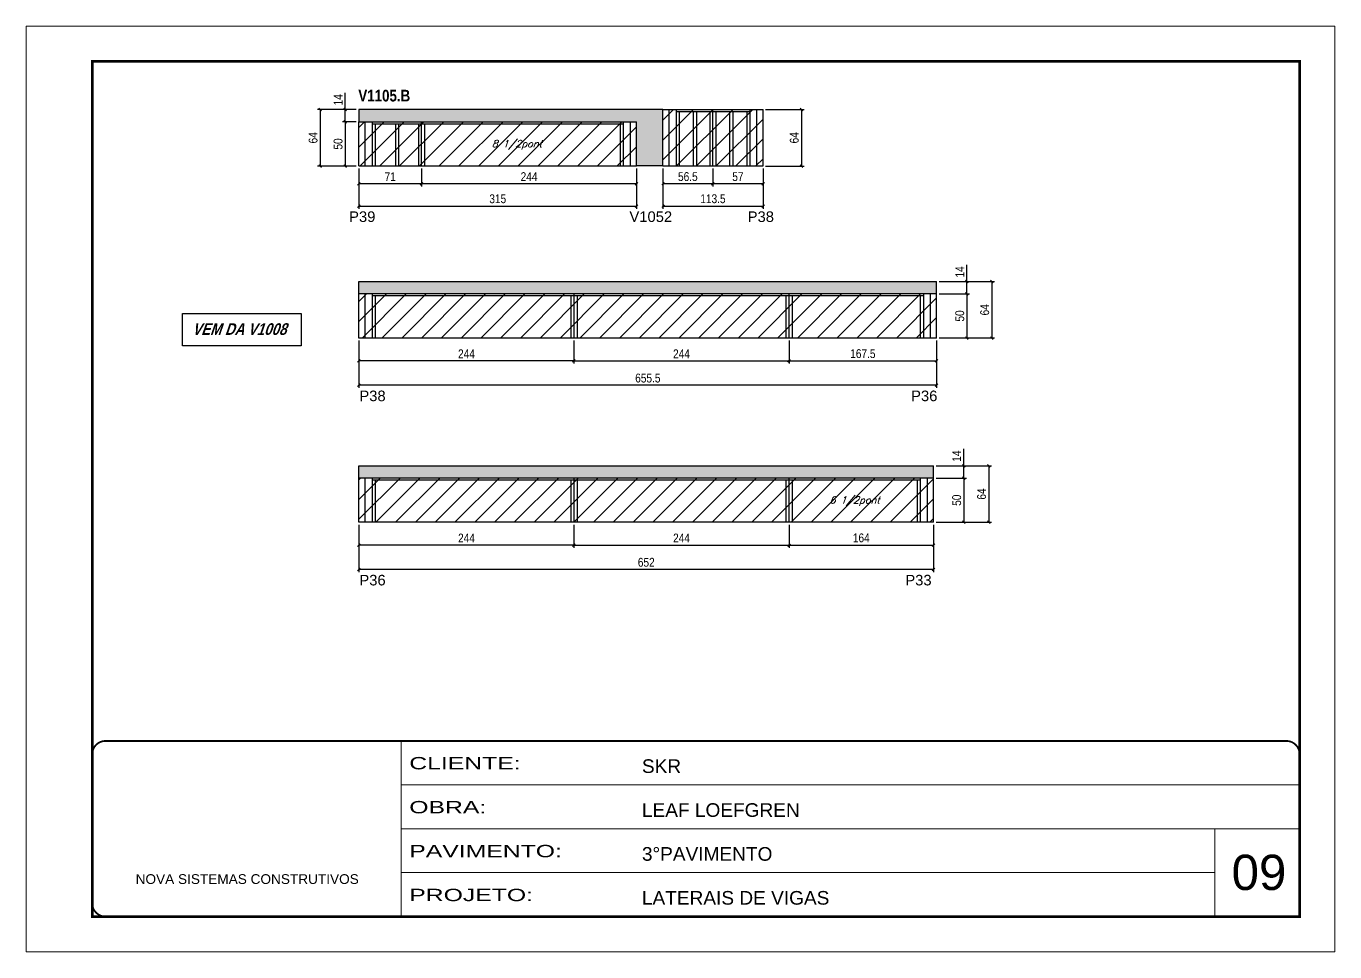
# Model space of a CAD drawing. Extents: x 3309 to 9563, y -2522 to 14608.
# Drawn here: x 3309 to 4794, y 11261 to 12311 of the extents above; entities that cross this region are included whole.
import ezdxf

# ---------------------------------------------------------------- set-up
doc = ezdxf.new("R2010")
doc.units = 0
doc.linetypes.add('CONTINUO', pattern=[0])
doc.linetypes.add('DASHED', pattern=[0.75, 0.5, -0.25])
for name, color, linetype in [('5', 5, 'Continuous'), ('COTA', 241, 'Continuous'), ('NOMENCLATURA', 7, 'Continuous'), ('Painéis', 200, 'Continuous'), ('SARR_2.2x7', 40, 'Continuous'), ('SARR_3.5x7', 81, 'Continuous'), ('texto', 7, 'Continuous')]:
    doc.layers.add(name, color=color, linetype=linetype)
for name, color, linetype, lineweight in [('CARIMBO', 255, 'Continuous', 9), ('Folhas', 255, 'Continuous', 9), ('Hachura', 251, 'Continuous', 9), ('SARRAFO DE PRESSAO', 251, 'DASHED', 9)]:
    doc.layers.add(name, color=color, linetype=linetype, lineweight=lineweight)
doc.styles.add('ARIAL', font='arial.ttf')
doc.styles.add('COTA TECNICA', font='techl___.ttf', dxfattribs={"height": 10})
doc.styles.add('Romans', font='romans.shx')
doc.styles.get("Standard").update_dxf_attribs({"font": 'arial.ttf'})
doc.styles.add('TECNICA', font='techb___.ttf', dxfattribs={"height": 10})
doc.styles.add('Tecnologia', font='')
doc.styles.get('Tecnologia').set_extended_font_data('Forgotten Futurist')
doc.dimstyles.new('PAINEL', dxfattribs={"dimtxt": 10, "dimasz": 3, "dimexe": 3, "dimexo": 3, "dimgap": 3, "dimtad": 1, "dimdec": 1, "dimzin": 12, "dimdsep": 46, "dimtxsty": 'COTA TECNICA', "dimblk1": 'OBLIQUE', "dimblk2": 'OBLIQUE', "dimsah": 1, "dimcen": 0.9, "dimclrd": 4, "dimclre": 4, "dimclrt": 240, "dimadec": 1, "dimazin": 3, "dimtfac": 1, "dimtdec": 1, "dimtmove": 0, "dimatfit": 3, "dimfxl": 1, "dimtolj": 1, "dimtzin": 12, "dimarcsym": 0})
pattern_1 = [(45, (-1598.5, 0), (-11.22532, 11.22532), [])]

# ---------------------------------------------------------------- blocks, each defined once
blk = doc.blocks.new('9999999999')
at = {"color": 30, "linetype": 'CONTINUO'}
for p, q in [((98564.6, 34230.2), (98564.6, 34429.4)), ((98564.6, 34379.6), (99584, 34379.6)), ((98564.6, 34329.8), (99488, 34329.8)), ((99584, 34329.8), (99488, 34329.8)), ((99488, 34329.8), (99488, 34230.2)), ((98564.6, 34280), (99488, 34280))]:
    blk.add_line(p, q, dxfattribs=at)
at = {"color": 30, "linetype": 'CONTINUO', "const_width": 2}
blk.add_lwpolyline([(99584, 34230.2), (99584, 34414.4, 0.414214), (99569, 34429.4), (98229, 34429.4, 0.414214), (98214, 34414.4), (98214, 34245.2, 0.414214), (98229, 34230.2), (99584, 34230.2)], format="xyb", dxfattribs=at)
at = {"layer": 'Folhas'}
blk.add_lwpolyline([(98139, 34190.2), (99624, 34190.2), (99624, 35240.2), (98139, 35240.2)], close=True, dxfattribs=at)
at = {"layer": 'Folhas', "color": 30, "const_width": 3}
blk.add_lwpolyline([(98214, 34230.2), (99584, 34230.2), (99584, 35200.2), (98214, 35200.2)], close=True, dxfattribs=at)
at = {"color": 7, "linetype": 'Continuous', "ltscale": 5, "style": 'ARIAL'}
for s, height, p in [('SKR', 15.48, (98837.7, 34393.1)), ('LEAF LOEFGREN', 15.483, (98837.7, 34343.3)), ('3°PAVIMENTO', 15.483, (98837.7, 34293.5)), ('NOVA SISTEMAS CONSTRUTIVOS', 11.059, (98263.2, 34267.2)), ('LATERAIS DE VIGAS', 15.483, (98837.7, 34243.7))]:
    blk.add_text(s, height=height, dxfattribs=at).set_placement(p)
at = {"layer": 'Folhas', "color": 7, "style": 'Tecnologia', "width": 1.5}
for s, p in [('CLIENTE:', (98573.7, 34397.2)), ('OBRA:', (98573.7, 34347.3)), ('PAVIMENTO:', (98573.7, 34297.5)), ('PROJETO:', (98573.7, 34247.7))]:
    blk.add_text(s, height=14, dxfattribs=at).set_placement(p)
blk = doc.blocks.new('_Oblique')
at = {"color": 0, "linetype": 'ByBlock', "lineweight": -2}
blk.add_line((-0.5, -0.5), (0.5, 0.5), dxfattribs=at)
blk = doc.blocks.new('*D132')
at = {"layer": 'COTA', "color": 4, "linetype": 'ByBlock', "lineweight": -2, "transparency": 16777216}
for p, q in [((3687, 11954), (3687, 11928.1)), ((3931, 11954), (3931, 11928.1)), ((3931, 11931.1), (3687, 11931.1))]:
    blk.add_line(p, q, dxfattribs=at)
at = {"layer": 'Defpoints', "color": 0, "linetype": 'ByBlock', "transparency": 16777216}
for p in [(3687, 11957), (3931, 11957), (3687, 11931.1)]:
    blk.add_point(p, dxfattribs=at)
at = {"layer": 'COTA', "color": 4, "linetype": 'ByBlock', "lineweight": -2, "transparency": 16777216, "xscale": 3, "yscale": 3, "zscale": 3, "rotation": 180}
blk.add_blockref('_Oblique', (3687, 11931.1), dxfattribs=at)
at = {"layer": 'COTA', "color": 4, "linetype": 'ByBlock', "lineweight": -2, "transparency": 16777216, "xscale": 3, "yscale": 3, "zscale": 3}
blk.add_blockref('_Oblique', (3931, 11931.1), dxfattribs=at)
at = {"layer": 'COTA', "color": 240, "linetype": 'ByBlock', "transparency": 16777216, "insert": (3809, 11939.1), "char_height": 10, "attachment_point": 5, "style": 'COTA TECNICA'}
blk.add_mtext('\\A1;244', dxfattribs=at)
blk = doc.blocks.new('*D149')
at = {"layer": 'COTA', "color": 4, "linetype": 'ByBlock', "lineweight": -2, "transparency": 16777216}
for p, q in [((3687, 11954), (3687, 11900.4)), ((4342.5, 11954), (4342.5, 11900.4)), ((4342.5, 11903.4), (3687, 11903.4))]:
    blk.add_line(p, q, dxfattribs=at)
at = {"layer": 'Defpoints', "color": 0, "linetype": 'ByBlock', "transparency": 16777216}
for p in [(3687, 11957), (4342.5, 11957), (3687, 11903.4)]:
    blk.add_point(p, dxfattribs=at)
at = {"layer": 'COTA', "color": 4, "linetype": 'ByBlock', "lineweight": -2, "transparency": 16777216, "xscale": 3, "yscale": 3, "zscale": 3, "rotation": 180}
blk.add_blockref('_Oblique', (3687, 11903.4), dxfattribs=at)
at = {"layer": 'COTA', "color": 4, "linetype": 'ByBlock', "lineweight": -2, "transparency": 16777216, "xscale": 3, "yscale": 3, "zscale": 3}
blk.add_blockref('_Oblique', (4342.5, 11903.4), dxfattribs=at)
at = {"layer": 'COTA', "color": 240, "linetype": 'ByBlock', "transparency": 16777216, "insert": (4014.8, 11911.5), "char_height": 10, "attachment_point": 5, "style": 'COTA TECNICA'}
blk.add_mtext('\\A1;655.5', dxfattribs=at)
blk = doc.blocks.new('*D133')
at = {"layer": 'COTA', "color": 4, "lineweight": -2, "transparency": 16777216}
for p, q in [((3931, 11954), (3931, 11928.1)), ((4175, 11954), (4175, 11928.1)), ((3931, 11931.1), (4175, 11931.1))]:
    blk.add_line(p, q, dxfattribs=at)
at = {"layer": 'Defpoints', "color": 0, "transparency": 16777216}
for p in [(3931, 11957, 0), (4175, 11957, 0), (4175, 11931.1)]:
    blk.add_point(p, dxfattribs=at)
at = {"layer": 'COTA', "color": 4, "lineweight": -2, "transparency": 16777216, "xscale": 3, "yscale": 3, "zscale": 3, "rotation": 180}
blk.add_blockref('_Oblique', (3931, 11931.1), dxfattribs=at)
at = {"layer": 'COTA', "color": 4, "lineweight": -2, "transparency": 16777216, "xscale": 3, "yscale": 3, "zscale": 3}
blk.add_blockref('_Oblique', (4175, 11931.1), dxfattribs=at)
at = {"layer": 'COTA', "color": 240, "transparency": 16777216, "insert": (4053, 11939.1), "char_height": 10, "attachment_point": 5, "style": 'COTA TECNICA'}
blk.add_mtext('\\A1;244', dxfattribs=at)
blk = doc.blocks.new('*D134')
at = {"layer": 'COTA', "color": 4, "lineweight": -2, "transparency": 16777216}
for p, q in [((4345.5, 12021), (4408.2, 12021)), ((4405.2, 12021), (4405.2, 11957)), ((4345.5, 11957), (4408.2, 11957))]:
    blk.add_line(p, q, dxfattribs=at)
at = {"layer": 'Defpoints', "color": 0, "transparency": 16777216}
for p in [(4342.5, 12021, 0), (4342.5, 11957, 0), (4405.2, 11957)]:
    blk.add_point(p, dxfattribs=at)
at = {"layer": 'COTA', "color": 4, "lineweight": -2, "transparency": 16777216, "xscale": 3, "yscale": 3, "zscale": 3}
for p, rotation in [((4405.2, 12021), 90), ((4405.2, 11957), 270)]:
    blk.add_blockref('_Oblique', p, dxfattribs=dict(at, rotation=rotation))
at = {"layer": 'COTA', "color": 240, "transparency": 16777216, "insert": (4397.1, 11989), "char_height": 10, "attachment_point": 5, "rotation": 90, "style": 'COTA TECNICA'}
blk.add_mtext('\\A1;64', dxfattribs=at)
blk = doc.blocks.new('*D150')
at = {"layer": 'COTA', "color": 4, "lineweight": -2, "transparency": 16777216}
for p, q in [((4175, 11954), (4175, 11928.1)), ((4342.5, 11954), (4342.5, 11928.1)), ((4175, 11931.1), (4342.5, 11931.1))]:
    blk.add_line(p, q, dxfattribs=at)
at = {"layer": 'Defpoints', "color": 0, "transparency": 16777216}
for p in [(4175, 11957, 0), (4342.5, 11957, 0), (4342.5, 11931.1)]:
    blk.add_point(p, dxfattribs=at)
at = {"layer": 'COTA', "color": 4, "lineweight": -2, "transparency": 16777216, "xscale": 3, "yscale": 3, "zscale": 3, "rotation": 180}
blk.add_blockref('_Oblique', (4175, 11931.1), dxfattribs=at)
at = {"layer": 'COTA', "color": 4, "lineweight": -2, "transparency": 16777216, "xscale": 3, "yscale": 3, "zscale": 3}
blk.add_blockref('_Oblique', (4342.5, 11931.1), dxfattribs=at)
at = {"layer": 'COTA', "color": 240, "transparency": 16777216, "insert": (4258.8, 11939.2), "char_height": 10, "attachment_point": 5, "style": 'COTA TECNICA'}
blk.add_mtext('\\A1;167.5', dxfattribs=at)
blk = doc.blocks.new('*D151')
at = {"layer": 'COTA', "color": 4, "lineweight": -2, "transparency": 16777216}
for p, q in [((4345.5, 12007), (4379.9, 12007)), ((4376.9, 12007), (4376.9, 11957)), ((4345.5, 11957), (4379.9, 11957))]:
    blk.add_line(p, q, dxfattribs=at)
at = {"layer": 'Defpoints', "color": 0, "transparency": 16777216}
for p in [(4342.5, 12007, 0), (4342.5, 11957, 0), (4376.9, 11957)]:
    blk.add_point(p, dxfattribs=at)
at = {"layer": 'COTA', "color": 4, "lineweight": -2, "transparency": 16777216, "xscale": 3, "yscale": 3, "zscale": 3}
for p, rotation in [((4376.9, 12007), 90), ((4376.9, 11957), 270)]:
    blk.add_blockref('_Oblique', p, dxfattribs=dict(at, rotation=rotation))
at = {"layer": 'COTA', "color": 240, "transparency": 16777216, "insert": (4368.8, 11982), "char_height": 10, "attachment_point": 5, "rotation": 90, "style": 'COTA TECNICA'}
blk.add_mtext('\\A1;50', dxfattribs=at)
blk = doc.blocks.new('*D152')
at = {"layer": 'COTA', "color": 4, "lineweight": -2, "transparency": 16777216}
for p, q in [((4376.9, 12021), (4376.9, 12040.1)), ((4345.5, 12021), (4379.9, 12021)), ((4376.9, 12007), (4376.9, 12021)), ((4345.5, 12007), (4379.9, 12007))]:
    blk.add_line(p, q, dxfattribs=at)
at = {"layer": 'Defpoints', "color": 0, "transparency": 16777216}
for p in [(4342.5, 12021, 0), (4376.9, 12021), (4342.5, 12007, 0)]:
    blk.add_point(p, dxfattribs=at)
at = {"layer": 'COTA', "color": 4, "lineweight": -2, "transparency": 16777216, "xscale": 3, "yscale": 3, "zscale": 3}
for p, rotation in [((4376.9, 12021), 90), ((4376.9, 12007), 270)]:
    blk.add_blockref('_Oblique', p, dxfattribs=dict(at, rotation=rotation))
at = {"layer": 'COTA', "color": 240, "transparency": 16777216, "insert": (4368.8, 12032), "char_height": 10, "attachment_point": 5, "rotation": 90, "style": 'COTA TECNICA'}
blk.add_mtext('\\A1;14', dxfattribs=at)
blk = doc.blocks.new('*D135')
at = {"layer": 'COTA', "color": 4, "linetype": 'ByBlock', "lineweight": -2, "transparency": 16777216}
for p, q in [((3687, 11745), (3687, 11719.1)), ((3931, 11745), (3931, 11719.1)), ((3931, 11722.1), (3687, 11722.1))]:
    blk.add_line(p, q, dxfattribs=at)
at = {"layer": 'Defpoints', "color": 0, "linetype": 'ByBlock', "transparency": 16777216}
for p in [(3687, 11748), (3931, 11748), (3687, 11722.1)]:
    blk.add_point(p, dxfattribs=at)
at = {"layer": 'COTA', "color": 4, "linetype": 'ByBlock', "lineweight": -2, "transparency": 16777216, "xscale": 3, "yscale": 3, "zscale": 3, "rotation": 180}
blk.add_blockref('_Oblique', (3687, 11722.1), dxfattribs=at)
at = {"layer": 'COTA', "color": 4, "linetype": 'ByBlock', "lineweight": -2, "transparency": 16777216, "xscale": 3, "yscale": 3, "zscale": 3}
blk.add_blockref('_Oblique', (3931, 11722.1), dxfattribs=at)
at = {"layer": 'COTA', "color": 240, "linetype": 'ByBlock', "transparency": 16777216, "insert": (3809, 11730.1), "char_height": 10, "attachment_point": 5, "style": 'COTA TECNICA'}
blk.add_mtext('\\A1;244', dxfattribs=at)
blk = doc.blocks.new('*D153')
at = {"layer": 'COTA', "color": 4, "linetype": 'ByBlock', "lineweight": -2, "transparency": 16777216}
for p, q in [((3687, 11745), (3687, 11691.3)), ((4339, 11745), (4339, 11691.3)), ((4339, 11694.3), (3687, 11694.3))]:
    blk.add_line(p, q, dxfattribs=at)
at = {"layer": 'Defpoints', "color": 0, "linetype": 'ByBlock', "transparency": 16777216}
for p in [(3687, 11748), (4339, 11748), (3687, 11694.3)]:
    blk.add_point(p, dxfattribs=at)
at = {"layer": 'COTA', "color": 4, "linetype": 'ByBlock', "lineweight": -2, "transparency": 16777216, "xscale": 3, "yscale": 3, "zscale": 3, "rotation": 180}
blk.add_blockref('_Oblique', (3687, 11694.3), dxfattribs=at)
at = {"layer": 'COTA', "color": 4, "linetype": 'ByBlock', "lineweight": -2, "transparency": 16777216, "xscale": 3, "yscale": 3, "zscale": 3}
blk.add_blockref('_Oblique', (4339, 11694.3), dxfattribs=at)
at = {"layer": 'COTA', "color": 240, "linetype": 'ByBlock', "transparency": 16777216, "insert": (4013, 11702.5), "char_height": 10, "attachment_point": 5, "style": 'COTA TECNICA'}
blk.add_mtext('\\A1;652', dxfattribs=at)
blk = doc.blocks.new('*D136')
at = {"layer": 'COTA', "color": 4, "lineweight": -2, "transparency": 16777216}
for p, q in [((3931, 11745), (3931, 11719.1)), ((4175, 11745), (4175, 11719.1)), ((3931, 11722.1), (4175, 11722.1))]:
    blk.add_line(p, q, dxfattribs=at)
at = {"layer": 'Defpoints', "color": 0, "transparency": 16777216}
for p in [(3931, 11748, 0), (4175, 11748, 0), (4175, 11722.1)]:
    blk.add_point(p, dxfattribs=at)
at = {"layer": 'COTA', "color": 4, "lineweight": -2, "transparency": 16777216, "xscale": 3, "yscale": 3, "zscale": 3, "rotation": 180}
blk.add_blockref('_Oblique', (3931, 11722.1), dxfattribs=at)
at = {"layer": 'COTA', "color": 4, "lineweight": -2, "transparency": 16777216, "xscale": 3, "yscale": 3, "zscale": 3}
blk.add_blockref('_Oblique', (4175, 11722.1), dxfattribs=at)
at = {"layer": 'COTA', "color": 240, "transparency": 16777216, "insert": (4053, 11730.1), "char_height": 10, "attachment_point": 5, "style": 'COTA TECNICA'}
blk.add_mtext('\\A1;244', dxfattribs=at)
blk = doc.blocks.new('*D137')
at = {"layer": 'COTA', "color": 4, "lineweight": -2, "transparency": 16777216}
for p, q in [((4342, 11812), (4404.7, 11812)), ((4401.7, 11812), (4401.7, 11748)), ((4342, 11748), (4404.7, 11748))]:
    blk.add_line(p, q, dxfattribs=at)
at = {"layer": 'Defpoints', "color": 0, "transparency": 16777216}
for p in [(4339, 11812, 0), (4339, 11748, 0), (4401.7, 11748)]:
    blk.add_point(p, dxfattribs=at)
at = {"layer": 'COTA', "color": 4, "lineweight": -2, "transparency": 16777216, "xscale": 3, "yscale": 3, "zscale": 3}
for p, rotation in [((4401.7, 11812), 90), ((4401.7, 11748), 270)]:
    blk.add_blockref('_Oblique', p, dxfattribs=dict(at, rotation=rotation))
at = {"layer": 'COTA', "color": 240, "transparency": 16777216, "insert": (4393.6, 11780), "char_height": 10, "attachment_point": 5, "rotation": 90, "style": 'COTA TECNICA'}
blk.add_mtext('\\A1;64', dxfattribs=at)
blk = doc.blocks.new('*D154')
at = {"layer": 'COTA', "color": 4, "lineweight": -2, "transparency": 16777216}
for p, q in [((4175, 11745), (4175, 11719.1)), ((4339, 11745), (4339, 11719.1)), ((4175, 11722.1), (4339, 11722.1))]:
    blk.add_line(p, q, dxfattribs=at)
at = {"layer": 'Defpoints', "color": 0, "transparency": 16777216}
for p in [(4175, 11748, 0), (4339, 11748, 0), (4339, 11722.1)]:
    blk.add_point(p, dxfattribs=at)
at = {"layer": 'COTA', "color": 4, "lineweight": -2, "transparency": 16777216, "xscale": 3, "yscale": 3, "zscale": 3, "rotation": 180}
blk.add_blockref('_Oblique', (4175, 11722.1), dxfattribs=at)
at = {"layer": 'COTA', "color": 4, "lineweight": -2, "transparency": 16777216, "xscale": 3, "yscale": 3, "zscale": 3}
blk.add_blockref('_Oblique', (4339, 11722.1), dxfattribs=at)
at = {"layer": 'COTA', "color": 240, "transparency": 16777216, "insert": (4257, 11730.2), "char_height": 10, "attachment_point": 5, "style": 'COTA TECNICA'}
blk.add_mtext('\\A1;164', dxfattribs=at)
blk = doc.blocks.new('*D155')
at = {"layer": 'COTA', "color": 4, "lineweight": -2, "transparency": 16777216}
for p, q in [((4342, 11798), (4376.4, 11798)), ((4373.4, 11798), (4373.4, 11748)), ((4342, 11748), (4376.4, 11748))]:
    blk.add_line(p, q, dxfattribs=at)
at = {"layer": 'Defpoints', "color": 0, "transparency": 16777216}
for p in [(4339, 11798, 0), (4339, 11748, 0), (4373.4, 11748)]:
    blk.add_point(p, dxfattribs=at)
at = {"layer": 'COTA', "color": 4, "lineweight": -2, "transparency": 16777216, "xscale": 3, "yscale": 3, "zscale": 3}
for p, rotation in [((4373.4, 11798), 90), ((4373.4, 11748), 270)]:
    blk.add_blockref('_Oblique', p, dxfattribs=dict(at, rotation=rotation))
at = {"layer": 'COTA', "color": 240, "transparency": 16777216, "insert": (4365.3, 11773), "char_height": 10, "attachment_point": 5, "rotation": 90, "style": 'COTA TECNICA'}
blk.add_mtext('\\A1;50', dxfattribs=at)
blk = doc.blocks.new('*D156')
at = {"layer": 'COTA', "color": 4, "lineweight": -2, "transparency": 16777216}
for p, q in [((4373.4, 11812), (4373.4, 11831.1)), ((4342, 11812), (4376.4, 11812)), ((4373.4, 11798), (4373.4, 11812)), ((4342, 11798), (4376.4, 11798))]:
    blk.add_line(p, q, dxfattribs=at)
at = {"layer": 'Defpoints', "color": 0, "transparency": 16777216}
for p in [(4339, 11812, 0), (4373.4, 11812), (4339, 11798, 0)]:
    blk.add_point(p, dxfattribs=at)
at = {"layer": 'COTA', "color": 4, "lineweight": -2, "transparency": 16777216, "xscale": 3, "yscale": 3, "zscale": 3}
for p, rotation in [((4373.4, 11812), 90), ((4373.4, 11798), 270)]:
    blk.add_blockref('_Oblique', p, dxfattribs=dict(at, rotation=rotation))
at = {"layer": 'COTA', "color": 240, "transparency": 16777216, "insert": (4365.3, 11823), "char_height": 10, "attachment_point": 5, "rotation": 90, "style": 'COTA TECNICA'}
blk.add_mtext('\\A1;14', dxfattribs=at)
blk = doc.blocks.new('*D171')
at = {"layer": 'COTA', "color": 4, "linetype": 'ByBlock', "lineweight": -2, "transparency": 16777216}
for p, q in [((4032, 12149.1), (4032, 12103.6)), ((4145.5, 12149.1), (4145.5, 12103.6)), ((4032, 12106.6), (4145.5, 12106.6))]:
    blk.add_line(p, q, dxfattribs=at)
at = {"layer": 'Defpoints', "color": 0, "linetype": 'ByBlock', "transparency": 16777216}
for p in [(4032, 12152.1), (4145.5, 12152.1), (4145.5, 12106.6)]:
    blk.add_point(p, dxfattribs=at)
at = {"layer": 'COTA', "color": 4, "linetype": 'ByBlock', "lineweight": -2, "transparency": 16777216, "xscale": 3, "yscale": 3, "zscale": 3, "rotation": 180}
blk.add_blockref('_Oblique', (4032, 12106.6), dxfattribs=at)
at = {"layer": 'COTA', "color": 4, "linetype": 'ByBlock', "lineweight": -2, "transparency": 16777216, "xscale": 3, "yscale": 3, "zscale": 3}
blk.add_blockref('_Oblique', (4145.5, 12106.6), dxfattribs=at)
at = {"layer": 'COTA', "color": 240, "linetype": 'ByBlock', "transparency": 16777216, "insert": (4088.7, 12114.9), "char_height": 10, "attachment_point": 5, "style": 'COTA TECNICA'}
blk.add_mtext('\\A1;113.5', dxfattribs=at)
blk = doc.blocks.new('*D172')
at = {"layer": 'COTA', "color": 4, "lineweight": -2, "transparency": 16777216}
for p, q in [((4088.5, 12149.1), (4088.5, 12128.9)), ((4145.5, 12149.1), (4145.5, 12128.9)), ((4145.5, 12131.9), (4088.5, 12131.9))]:
    blk.add_line(p, q, dxfattribs=at)
at = {"layer": 'Defpoints', "color": 0, "transparency": 16777216}
for p in [(4088.5, 12152.1), (4145.5, 12152.1), (4088.5, 12131.9)]:
    blk.add_point(p, dxfattribs=at)
at = {"layer": 'COTA', "color": 4, "lineweight": -2, "transparency": 16777216, "xscale": 3, "yscale": 3, "zscale": 3, "rotation": 180}
blk.add_blockref('_Oblique', (4088.5, 12131.9), dxfattribs=at)
at = {"layer": 'COTA', "color": 4, "lineweight": -2, "transparency": 16777216, "xscale": 3, "yscale": 3, "zscale": 3}
blk.add_blockref('_Oblique', (4145.5, 12131.9), dxfattribs=at)
at = {"layer": 'COTA', "color": 240, "transparency": 16777216, "insert": (4117, 12140), "char_height": 10, "attachment_point": 5, "style": 'COTA TECNICA'}
blk.add_mtext('\\A1;57', dxfattribs=at)
blk = doc.blocks.new('*D173')
at = {"layer": 'COTA', "color": 4, "lineweight": -2, "transparency": 16777216}
for p, q in [((4032, 12149.1), (4032, 12128.9)), ((4088.5, 12149.1), (4088.5, 12128.9)), ((4088.5, 12131.9), (4032, 12131.9))]:
    blk.add_line(p, q, dxfattribs=at)
at = {"layer": 'Defpoints', "color": 0, "transparency": 16777216}
for p in [(4032, 12152.1), (4088.5, 12152.1), (4032, 12131.9)]:
    blk.add_point(p, dxfattribs=at)
at = {"layer": 'COTA', "color": 4, "lineweight": -2, "transparency": 16777216, "xscale": 3, "yscale": 3, "zscale": 3, "rotation": 180}
blk.add_blockref('_Oblique', (4032, 12131.9), dxfattribs=at)
at = {"layer": 'COTA', "color": 4, "lineweight": -2, "transparency": 16777216, "xscale": 3, "yscale": 3, "zscale": 3}
blk.add_blockref('_Oblique', (4088.5, 12131.9), dxfattribs=at)
at = {"layer": 'COTA', "color": 240, "transparency": 16777216, "insert": (4060.2, 12140), "char_height": 10, "attachment_point": 5, "style": 'COTA TECNICA'}
blk.add_mtext('\\A1;56.5', dxfattribs=at)
blk = doc.blocks.new('*D168')
at = {"layer": 'COTA', "color": 4, "linetype": 'ByBlock', "lineweight": -2, "transparency": 16777216}
for p, q in [((3687, 12149.1), (3687, 12103.6)), ((4002, 12149.1), (4002, 12103.6)), ((3687, 12106.6), (4002, 12106.6))]:
    blk.add_line(p, q, dxfattribs=at)
at = {"layer": 'Defpoints', "color": 0, "linetype": 'ByBlock', "transparency": 16777216}
for p in [(3687, 12152.1), (4002, 12152.1), (4002, 12106.6)]:
    blk.add_point(p, dxfattribs=at)
at = {"layer": 'COTA', "color": 4, "linetype": 'ByBlock', "lineweight": -2, "transparency": 16777216, "xscale": 3, "yscale": 3, "zscale": 3, "rotation": 180}
blk.add_blockref('_Oblique', (3687, 12106.6), dxfattribs=at)
at = {"layer": 'COTA', "color": 4, "linetype": 'ByBlock', "lineweight": -2, "transparency": 16777216, "xscale": 3, "yscale": 3, "zscale": 3}
blk.add_blockref('_Oblique', (4002, 12106.6), dxfattribs=at)
at = {"layer": 'COTA', "color": 240, "linetype": 'ByBlock', "transparency": 16777216, "insert": (3844.5, 12114.9), "char_height": 10, "attachment_point": 5, "style": 'COTA TECNICA'}
blk.add_mtext('\\A1;315', dxfattribs=at)
blk = doc.blocks.new('*D169')
at = {"layer": 'COTA', "color": 4, "lineweight": -2, "transparency": 16777216}
for p, q in [((3758, 12149.1), (3758, 12128.9)), ((4002, 12149.1), (4002, 12128.9)), ((4002, 12131.9), (3758, 12131.9))]:
    blk.add_line(p, q, dxfattribs=at)
at = {"layer": 'Defpoints', "color": 0, "transparency": 16777216}
for p in [(3758, 12152.1), (4002, 12152.1), (3758, 12131.9)]:
    blk.add_point(p, dxfattribs=at)
at = {"layer": 'COTA', "color": 4, "lineweight": -2, "transparency": 16777216, "xscale": 3, "yscale": 3, "zscale": 3, "rotation": 180}
blk.add_blockref('_Oblique', (3758, 12131.9), dxfattribs=at)
at = {"layer": 'COTA', "color": 4, "lineweight": -2, "transparency": 16777216, "xscale": 3, "yscale": 3, "zscale": 3}
blk.add_blockref('_Oblique', (4002, 12131.9), dxfattribs=at)
at = {"layer": 'COTA', "color": 240, "transparency": 16777216, "insert": (3880, 12140), "char_height": 10, "attachment_point": 5, "style": 'COTA TECNICA'}
blk.add_mtext('\\A1;244', dxfattribs=at)
blk = doc.blocks.new('*D170')
at = {"layer": 'COTA', "color": 4, "lineweight": -2, "transparency": 16777216}
for p, q in [((3687, 12149.1), (3687, 12128.9)), ((3758, 12149.1), (3758, 12128.9)), ((3758, 12131.9), (3687, 12131.9))]:
    blk.add_line(p, q, dxfattribs=at)
at = {"layer": 'Defpoints', "color": 0, "transparency": 16777216}
for p in [(3687, 12152.1), (3758, 12152.1), (3687, 12131.9)]:
    blk.add_point(p, dxfattribs=at)
at = {"layer": 'COTA', "color": 4, "lineweight": -2, "transparency": 16777216, "xscale": 3, "yscale": 3, "zscale": 3, "rotation": 180}
blk.add_blockref('_Oblique', (3687, 12131.9), dxfattribs=at)
at = {"layer": 'COTA', "color": 4, "lineweight": -2, "transparency": 16777216, "xscale": 3, "yscale": 3, "zscale": 3}
blk.add_blockref('_Oblique', (3758, 12131.9), dxfattribs=at)
at = {"layer": 'COTA', "color": 240, "transparency": 16777216, "insert": (3722.5, 12140), "char_height": 10, "attachment_point": 5, "style": 'COTA TECNICA'}
blk.add_mtext('\\A1;71', dxfattribs=at)
blk = doc.blocks.new('*D165')
at = {"layer": 'COTA', "color": 4, "lineweight": -2, "transparency": 16777216}
for p, q in [((3684, 12216.1), (3640.1, 12216.1)), ((3643.1, 12216.1), (3643.1, 12152.1)), ((3684, 12152.1), (3640.1, 12152.1))]:
    blk.add_line(p, q, dxfattribs=at)
at = {"layer": 'Defpoints', "color": 0, "transparency": 16777216}
for p in [(3687, 12216.1, 0), (3643.1, 12152.1), (3687, 12152.1, 0)]:
    blk.add_point(p, dxfattribs=at)
at = {"layer": 'COTA', "color": 4, "lineweight": -2, "transparency": 16777216, "xscale": 3, "yscale": 3, "zscale": 3}
for p, rotation in [((3643.1, 12216.1), 90), ((3643.1, 12152.1), 270)]:
    blk.add_blockref('_Oblique', p, dxfattribs=dict(at, rotation=rotation))
at = {"layer": 'COTA', "color": 240, "transparency": 16777216, "insert": (3635, 12184.1), "char_height": 10, "attachment_point": 5, "rotation": 90, "style": 'COTA TECNICA'}
blk.add_mtext('\\A1;64', dxfattribs=at)
blk = doc.blocks.new('*D166')
at = {"layer": 'COTA', "color": 4, "lineweight": -2, "transparency": 16777216}
for p, q in [((3684, 12202.1), (3668.4, 12202.1)), ((3671.4, 12202.1), (3671.4, 12152.1)), ((3684, 12152.1), (3668.4, 12152.1))]:
    blk.add_line(p, q, dxfattribs=at)
at = {"layer": 'Defpoints', "color": 0, "transparency": 16777216}
for p in [(3687, 12202.1, 0), (3671.4, 12152.1), (3687, 12152.1, 0)]:
    blk.add_point(p, dxfattribs=at)
at = {"layer": 'COTA', "color": 4, "lineweight": -2, "transparency": 16777216, "xscale": 3, "yscale": 3, "zscale": 3}
for p, rotation in [((3671.4, 12202.1), 90), ((3671.4, 12152.1), 270)]:
    blk.add_blockref('_Oblique', p, dxfattribs=dict(at, rotation=rotation))
at = {"layer": 'COTA', "color": 240, "transparency": 16777216, "insert": (3663.3, 12177.1), "char_height": 10, "attachment_point": 5, "rotation": 90, "style": 'COTA TECNICA'}
blk.add_mtext('\\A1;50', dxfattribs=at)
blk = doc.blocks.new('*D167')
at = {"layer": 'COTA', "color": 4, "lineweight": -2, "transparency": 16777216}
for p, q in [((3671.4, 12216.1), (3671.4, 12235.2)), ((3684, 12216.1), (3668.4, 12216.1)), ((3671.4, 12202.1), (3671.4, 12216.1)), ((3684, 12202.1), (3668.4, 12202.1))]:
    blk.add_line(p, q, dxfattribs=at)
at = {"layer": 'Defpoints', "color": 0, "transparency": 16777216}
for p in [(3671.4, 12216.1), (3687, 12216.1, 0), (3687, 12202.1, 0)]:
    blk.add_point(p, dxfattribs=at)
at = {"layer": 'COTA', "color": 4, "lineweight": -2, "transparency": 16777216, "xscale": 3, "yscale": 3, "zscale": 3}
for p, rotation in [((3671.4, 12216.1), 90), ((3671.4, 12202.1), 270)]:
    blk.add_blockref('_Oblique', p, dxfattribs=dict(at, rotation=rotation))
at = {"layer": 'COTA', "color": 240, "transparency": 16777216, "insert": (3663.4, 12227.2), "char_height": 10, "attachment_point": 5, "rotation": 90, "style": 'COTA TECNICA'}
blk.add_mtext('\\A1;14', dxfattribs=at)
blk = doc.blocks.new('*D174')
at = {"layer": 'COTA', "color": 4, "lineweight": -2, "transparency": 16777216}
for p, q in [((4148.5, 12216.1), (4192.1, 12216.1)), ((4189.1, 12216.1), (4189.1, 12152.1)), ((4148.5, 12152.1), (4192.1, 12152.1))]:
    blk.add_line(p, q, dxfattribs=at)
at = {"layer": 'Defpoints', "color": 0, "transparency": 16777216}
for p in [(4145.5, 12216.1, 0), (4145.5, 12152.1, 0), (4189.1, 12152.1)]:
    blk.add_point(p, dxfattribs=at)
at = {"layer": 'COTA', "color": 4, "lineweight": -2, "transparency": 16777216, "xscale": 3, "yscale": 3, "zscale": 3}
for p, rotation in [((4189.1, 12216.1), 90), ((4189.1, 12152.1), 270)]:
    blk.add_blockref('_Oblique', p, dxfattribs=dict(at, rotation=rotation))
at = {"layer": 'COTA', "color": 240, "transparency": 16777216, "insert": (4181, 12184.1), "char_height": 10, "attachment_point": 5, "rotation": 90, "style": 'COTA TECNICA'}
blk.add_mtext('\\A1;64', dxfattribs=at)

msp = doc.modelspace()

# ---------------------------------------------------------------- hatches: boundary and pattern name
at = {"layer": 'COTA'}
h = msp.add_hatch(dxfattribs=at)
h.set_pattern_fill('AR-CONC', color=256, scale=0.03)
h.set_pattern_definition([(50, (-1721.669, 0), (5.46554, -0.4781726), [0.5715, -6.2865]), (355, (-1721.669, 0), (-1.0573026, 5.7317054), [0.4572, -5.0292175]), (100.451445, (-1721.2135, -0.04), (4.4082374, 5.2535326), [0.4857003, -5.3427073]), (46.1842, (-1721.669, 1.524), (8.1323712, -1.26127), [0.85725, -9.42975]), (96.63556, (-1720.991, 1.419), (7.122124, 7.4227837), [0.7285507, -8.014068]), (351.18415, (-1721.669, 1.524), (7.122124, 7.422784), [0.685799, -7.543792]), (21, (-1720.907, 1.143), (4.5484317, -3.067956), [0.5715, -6.2865]), (326, (-1720.907, 1.143), (1.8540609, 5.525639), [0.4572, -5.0292]), (71.451445, (-1720.528, 0.8873), (6.4024926, 2.457683), [0.4857003, -5.3426981]), (37.5, (-1721.669, 0), (0.0926581, 2.53665117), [0, -4.96824, 0, -5.1054, 0, -5.04825]), (7.5, (-1721.669, 0), (2.0045899, 3.00541724), [0, -2.91084, 0, -4.85394, 0, -1.92405]), (327.5, (-1723.3682, 0), (4.06771786, -0.17186232), [0, -1.905, 0, -5.9436, 0, -7.8867]), (317.5, (-1724.1302, 0), (4.4438754, 0.7627947), [0, -2.4765, 0, -3.94716, 0, -5.6007])])
h.paths.add_polyline_path([(4001.99, 12152.13), (4031.99, 12152.13), (4031.99, 12216.13), (3687.02, 12216.13), (3687.02, 12202.13), (4001.99, 12202.13)])
h = msp.add_hatch(dxfattribs=at)
h.set_pattern_fill('AR-CONC', color=256, scale=0.03)
h.set_pattern_definition([(50, (-3239.7184, -1255.0304), (5.4655401, -0.4781726), [0.5715, -6.2865]), (355, (-3239.7184, -1255.0304), (-1.0573026, 5.7317054), [0.4572, -5.0292175]), (100.451445, (-3239.263, -1255.07), (4.4082374, 5.2535326), [0.4857003, -5.3427073]), (46.1842, (-3239.7184, -1253.5064), (8.1323712, -1.2612698), [0.85725, -9.42975]), (96.63556, (-3239.041, -1253.6115), (7.122124, 7.4227837), [0.7285507, -8.0140682]), (351.18415, (-3239.718, -1253.506), (7.122124, 7.4227837), [0.685799, -7.543792]), (21, (-3238.9564, -1253.8874), (4.5484317, -3.067956), [0.5715, -6.2865]), (326, (-3238.9564, -1253.8874), (1.8540609, 5.525639), [0.4572, -5.0292]), (71.451445, (-3238.5773, -1254.143), (6.4024926, 2.457683), [0.4857003, -5.3426981]), (37.5, (-3239.7184, -1255.0304), (0.0926581, 2.53665117), [0, -4.96824, 0, -5.1054, 0, -5.04825]), (7.5, (-3239.7184, -1255.0304), (2.00458988, 3.00541724), [0, -2.91084, 0, -4.85394, 0, -1.92405]), (327.5, (-3241.4176, -1255.0304), (4.06771786, -0.17186232), [0, -1.905, 0, -5.9436, 0, -7.8867]), (317.5, (-3242.1796, -1255.0304), (4.44387544, 0.7627947), [0, -2.4765, 0, -3.94716, 0, -5.6007])])
h.paths.add_polyline_path([(4342.52, 12006.98), (4342.52, 12020.98), (3687.02, 12020.98), (3687.02, 12006.98)])
h = msp.add_hatch(dxfattribs=at)
h.set_pattern_fill('AR-CONC', color=256, scale=0.03)
h.set_pattern_definition([(50, (-3239.7184, -1464.039), (5.4655401, -0.4781726), [0.5715, -6.2865]), (355, (-3239.7184, -1464.039), (-1.0573026, 5.7317054), [0.4572, -5.0292175]), (100.451445, (-3239.263, -1464.079), (4.4082374, 5.2535326), [0.4857003, -5.3427073]), (46.1842, (-3239.7184, -1462.515), (8.1323712, -1.2612698), [0.85725, -9.42975]), (96.63556, (-3239.041, -1462.62), (7.122124, 7.4227837), [0.7285507, -8.0140682]), (351.18415, (-3239.718, -1462.515), (7.122124, 7.4227837), [0.685799, -7.543792]), (21, (-3238.9564, -1462.896), (4.5484317, -3.067956), [0.5715, -6.2865]), (326, (-3238.9564, -1462.896), (1.8540609, 5.525639), [0.4572, -5.0292]), (71.451445, (-3238.5773, -1463.152), (6.4024926, 2.457683), [0.4857003, -5.3426981]), (37.5, (-3239.7184, -1464.0392), (0.0926581, 2.53665117), [0, -4.96824, 0, -5.1054, 0, -5.04825]), (7.5, (-3239.7184, -1464.0392), (2.00458988, 3.00541724), [0, -2.91084, 0, -4.85394, 0, -1.92405]), (327.5, (-3241.4176, -1464.0392), (4.06771786, -0.17186232), [0, -1.905, 0, -5.9436, 0, -7.8867]), (317.5, (-3242.1796, -1464.039), (4.44387544, 0.7627947), [0, -2.4765, 0, -3.94716, 0, -5.6007])])
h.paths.add_polyline_path([(4339.02, 11797.97), (4339.02, 11811.97), (3687.02, 11811.97), (3687.02, 11797.97)])
at = {"layer": 'Hachura'}
h = msp.add_hatch(dxfattribs=at)
h.set_pattern_fill('ANSI31', color=256, scale=5)
h.paths.add_polyline_path([(3757.99, 12202.13), (3687.02, 12202.13), (3687.02, 12152.13), (3757.99, 12152.13)])
h.paths.add_polyline_path([(4001.99, 12202.13), (3757.99, 12202.13), (3757.99, 12152.13), (4001.99, 12152.13)])
h.paths.add_polyline_path([(4088.49, 12216.13), (4031.99, 12216.13), (4031.99, 12152.13), (4088.49, 12152.13)])
h.paths.add_polyline_path([(4145.49, 12216.13), (4088.49, 12216.13), (4088.49, 12152.13), (4145.49, 12152.13)])
h = msp.add_hatch(dxfattribs=at)
h.set_pattern_fill('ANSI31', color=256, scale=5)
h.set_pattern_definition(pattern_1)
h.paths.add_polyline_path([(3931.02, 11956.98), (3931.02, 12006.98), (3687.02, 12006.98), (3687.02, 11956.98)])
h.paths.add_polyline_path([(4175.02, 11956.98), (4175.02, 12006.98), (3931.02, 12006.98), (3931.02, 11956.98)])
h.paths.add_polyline_path([(4342.52, 11956.98), (4342.52, 12006.98), (4175.02, 12006.98), (4175.02, 11956.98)])
h = msp.add_hatch(dxfattribs=at)
h.set_pattern_fill('ANSI31', color=256, scale=5)
h.set_pattern_definition(pattern_1)
h.paths.add_polyline_path([(3687.02, 11797.97), (3687.02, 11747.97), (3931.02, 11747.97), (3931.02, 11797.97)])
h.paths.add_polyline_path([(3931.02, 11797.97), (3931.02, 11747.97), (4175.02, 11747.97), (4175.02, 11797.97)])
h.paths.add_polyline_path([(4339.02, 11747.97), (4339.02, 11797.97), (4175.02, 11797.97), (4175.02, 11747.97)])

# ---------------------------------------------------------------- linework, layer by layer
at = {"layer": 'COTA'}
for p, q in [((4031.99, 12216.13, 0), (3687.02, 12216.13, 0)), ((3687.02, 12216.13, 0), (3687.02, 12202.13, 0)), ((4031.99, 12152.13, 0), (4001.99, 12152.13, 0)), ((3687.02, 12006.98, 0), (3687.02, 12020.98, 0)), ((3687.02, 12020.98, 0), (4342.52, 12020.98, 0)), ((4342.52, 12006.98, 0), (4342.52, 12020.98, 0)), ((3687.02, 11797.97, 0), (3687.02, 11811.97, 0)), ((3687.02, 11811.97, 0), (4339.02, 11811.97, 0)), ((4339.02, 11797.97, 0), (4339.02, 11811.97, 0))]:
    msp.add_line(p, q, dxfattribs=at)
at = {"layer": 'NOMENCLATURA', "elevation": 0}
msp.add_lwpolyline([(3486.7, 11984.66), (3621.24, 11984.66), (3621.24, 11948.2), (3486.7, 11948.2)], close=True, dxfattribs=at)
at = {"layer": 'Painéis', "linetype": 'ByBlock'}
for p, q in [((4031.99, 12216.13, 0), (4145.49, 12216.13, 0)), ((4031.99, 12152.13, 0), (4031.99, 12216.13, 0)), ((4088.49, 12152.13, 0), (4088.49, 12216.13, 0)), ((4145.49, 12152.13, 0), (4145.49, 12216.13, 0)), ((3687.02, 12202.13, 0), (4001.99, 12202.13, 0)), ((3687.02, 12152.13, 0), (3687.02, 12202.13, 0)), ((3757.99, 12152.13, 0), (3757.99, 12202.13, 0)), ((4001.99, 12152.13, 0), (4001.99, 12202.13, 0)), ((3687.02, 12152.13, 0), (4001.99, 12152.13, 0)), ((4031.99, 12152.13, 0), (4145.49, 12152.13, 0)), ((4342.52, 12006.98, 0), (3687.02, 12006.98, 0)), ((3687.02, 11956.98, 0), (3687.02, 12006.98, 0)), ((3931.02, 11956.98, 0), (3931.02, 12006.98, 0)), ((4175.02, 11956.98, 0), (4175.02, 12006.98, 0)), ((4342.52, 11956.98, 0), (4342.52, 12006.98, 0)), ((4342.52, 11956.98, 0), (3687.02, 11956.98, 0)), ((4339.02, 11797.97, 0), (3687.02, 11797.97, 0)), ((3687.02, 11747.97, 0), (3687.02, 11797.97, 0)), ((3931.02, 11747.97, 0), (3931.02, 11797.97, 0)), ((4175.02, 11747.97, 0), (4175.02, 11797.97, 0)), ((4339.02, 11747.97, 0), (4339.02, 11797.97, 0)), ((4339.02, 11747.97, 0), (3687.02, 11747.97, 0))]:
    msp.add_line(p, q, dxfattribs=at)
at = {"layer": 'SARR_2.2x7', "linetype": 'Continuous'}
for p, q in [((4038.99, 12152.13, 0), (4038.99, 12216.13, 0)), ((4046.99, 12213.93, 0), (4088.49, 12213.93, 0)), ((4088.49, 12213.93, 0), (4130.49, 12213.93, 0)), ((4138.49, 12152.13, 0), (4138.49, 12216.13, 0)), ((3694.02, 12152.13, 0), (3694.02, 12202.13, 0)), ((3702.02, 12199.93, 0), (3757.99, 12199.93, 0)), ((3757.99, 12199.93, 0), (3986.99, 12199.93, 0)), ((3994.99, 12152.13, 0), (3994.99, 12202.13, 0)), ((3694.02, 11956.98, 0), (3694.02, 12006.98, 0)), ((3931.02, 12004.78, 0), (3702.02, 12004.78, 0)), ((4175.02, 12004.78, 0), (3931.02, 12004.78, 0)), ((4327.52, 12004.78, 0), (4175.02, 12004.78, 0)), ((4335.52, 11956.98, 0), (4335.52, 12006.98, 0)), ((3694.02, 11747.97, 0), (3694.02, 11797.97, 0)), ((3931.02, 11795.77, 0), (3702.02, 11795.77, 0)), ((4175.02, 11795.77, 0), (3931.02, 11795.77, 0)), ((4324.02, 11795.77, 0), (4175.02, 11795.77, 0)), ((4332.02, 11747.97, 0), (4332.02, 11797.97, 0))]:
    msp.add_line(p, q, dxfattribs=at)
at = {"layer": 'SARR_3.5x7'}
for p, q in [((4046.99, 12216.13, 0), (4046.99, 12152.13, 0)), ((4050.49, 12213.93, 0), (4050.49, 12152.13, 0)), ((4066.37, 12213.93, 0), (4066.37, 12152.13, 0)), ((4069.87, 12213.93, 0), (4069.87, 12152.13, 0)), ((4084.99, 12213.93, 0), (4084.99, 12152.13, 0)), ((4091.99, 12213.93, 0), (4091.99, 12152.13, 0)), ((4107.62, 12213.93, 0), (4107.62, 12152.13, 0)), ((4111.12, 12213.93, 0), (4111.12, 12152.13, 0)), ((4126.99, 12213.93, 0), (4126.99, 12152.13, 0)), ((4130.49, 12216.13, 0), (4130.49, 12152.13, 0)), ((3702.02, 12202.13, 0), (3702.02, 12152.13, 0)), ((3705.52, 12199.93, 0), (3705.52, 12152.13, 0)), ((3728.51, 12199.93, 0), (3728.51, 12152.13, 0)), ((3732.01, 12199.93, 0), (3732.01, 12152.13, 0)), ((3754.49, 12199.93, 0), (3754.49, 12152.13, 0)), ((3761.49, 12199.93, 0), (3761.49, 12152.13, 0)), ((3983.49, 12199.93, 0), (3983.49, 12152.13, 0)), ((3986.99, 12202.13, 0), (3986.99, 12152.13, 0)), ((3702.02, 12006.98, 0), (3702.02, 11956.98, 0)), ((3705.52, 12004.78, 0), (3705.52, 11956.98, 0)), ((3927.52, 12004.78, 0), (3927.52, 11956.98, 0)), ((3934.52, 12004.78, 0), (3934.52, 11956.98, 0)), ((4171.52, 12004.78, 0), (4171.52, 11956.98, 0)), ((4178.52, 12004.78, 0), (4178.52, 11956.98, 0)), ((4324.02, 12004.78, 0), (4324.02, 11956.98, 0)), ((4327.52, 12006.98, 0), (4327.52, 11956.98, 0)), ((3702.02, 11797.97, 0), (3702.02, 11747.97, 0)), ((3705.52, 11795.77, 0), (3705.52, 11747.97, 0)), ((3927.52, 11795.77, 0), (3927.52, 11747.97, 0)), ((3934.52, 11795.77, 0), (3934.52, 11747.97, 0)), ((4171.52, 11795.77, 0), (4171.52, 11747.97, 0)), ((4178.52, 11795.77, 0), (4178.52, 11747.97, 0)), ((4320.52, 11795.77, 0), (4320.52, 11747.97, 0)), ((4324.02, 11797.97, 0), (4324.02, 11747.97, 0))]:
    msp.add_line(p, q, dxfattribs=at)

# ---------------------------------------------------------------- block references
at = {"layer": 'SARRAFO DE PRESSAO', "color": 6, "linetype": 'ByBlock'}
msp.add_blockref('9999999999', (-94829.61, -22929.5), dxfattribs=at)

# ---------------------------------------------------------------- texts
at = {"layer": '5', "linetype": 'Continuous'}
for s, p in [('P39', (3675.82, 12088.63, 0)), ('V1052', (3993.93, 12088.63, 0)), ('P38', (4128.11, 12088.63, 0)), ('P38', (3687.47, 11885.34, 0)), ('P36', (4313.57, 11885.34, 0)), ('P36', (3687.47, 11676.33, 0)), ('P33', (4306.98, 11676.33, 0))]:
    msp.add_text(s, height=12, rotation=0.00004, dxfattribs=at).set_placement(p)
at = {"layer": 'CARIMBO', "style": 'ARIAL'}
msp.add_text('09', height=40, dxfattribs=at).set_placement((4677.23, 11330.85))
at = {"layer": 'NOMENCLATURA', "style": 'TECNICA'}
msp.add_text('V1105.B', height=13.2, dxfattribs=at).set_placement((3686.31, 12225.32, 0))
at = {"layer": 'NOMENCLATURA', "insert": (3551.13, 11973.7), "char_height": 13.2, "width": 300.2766, "attachment_point": 2, "style": 'TECNICA'}
msp.add_mtext('{\\Q19;VEM DA V1008}', dxfattribs=at)
at = {"layer": 'texto', "color": 2, "char_height": 8, "attachment_point": 5, "style": 'Romans'}
for s, insert in [('{\\Q19;\\C256;8 1/2pont}', (3866.24, 12176.13, 0)), ('{\\Q19;\\C256;6 1/2pont}', (4249.52, 11771.97, 0))]:
    msp.add_mtext(s, dxfattribs=dict(at, insert=insert))

# ---------------------------------------------------------------- dimensions: what is measured, and where the dimension line sits
at = {"layer": 'COTA'}
for base, p1, p2, angle, picture, middle in [((3671.44, 12216.13), (3687.02, 12202.13, 0), (3687.02, 12216.13, 0), 90, '*D167', (3663.37, 12227.19)), ((3643.08, 12152.13), (3687.02, 12216.13, 0), (3687.02, 12152.13, 0), 90, '*D165', (3634.98, 12184.13)), ((4189.11, 12152.13), (4145.49, 12216.13, 0), (4145.49, 12152.13, 0), 90, '*D174', (4181, 12184.13)), ((3671.44, 12152.13), (3687.02, 12202.13, 0), (3687.02, 12152.13, 0), 90, '*D166', (3663.33, 12177.13)), ((3757.99, 12131.89, 0), (4001.99, 12152.13, 0), (3757.99, 12152.13, 0), 180, '*D169', (3879.99, 12139.96, 0)), ((4088.49, 12131.89, 0), (4145.49, 12152.13, 0), (4088.49, 12152.13, 0), 180, '*D172', (4116.99, 12140, 0)), ((4376.88, 12020.98), (4342.52, 12006.98, 0), (4342.52, 12020.98, 0), 90, '*D152', (4368.81, 12032.03)), ((4405.24, 11956.98), (4342.52, 12020.98, 0), (4342.52, 11956.98, 0), 90, '*D134', (4397.14, 11988.98)), ((4376.88, 11956.98), (4342.52, 12006.98, 0), (4342.52, 11956.98, 0), 90, '*D151', (4368.77, 11981.98)), ((4373.38, 11811.97), (4339.02, 11797.97, 0), (4339.02, 11811.97, 0), 90, '*D156', (4365.31, 11823.03)), ((4401.74, 11747.97), (4339.02, 11811.97, 0), (4339.02, 11747.97, 0), 90, '*D137', (4393.64, 11779.97)), ((4373.38, 11747.97), (4339.02, 11797.97, 0), (4339.02, 11747.97, 0), 90, '*D155', (4365.27, 11772.97))]:
    dim = msp.add_linear_dim(base=base, p1=p1, p2=p2, angle=angle, dimstyle='PAINEL', dxfattribs=at)
    dim.commit()
    dim.dimension.update_dxf_attribs({"geometry": picture, "text_midpoint": middle})
at = {"layer": 'COTA', "linetype": 'ByBlock'}
for base, p1, p2, angle, picture, middle in [((4001.99, 12106.64, 0), (3687.02, 12152.13, 0), (4001.99, 12152.13, 0), 0, '*D168', (3844.5, 12114.86, 0)), ((4145.49, 12106.64, 0), (4031.99, 12152.13, 0), (4145.49, 12152.13, 0), 0, '*D171', (4088.74, 12114.86, 0)), ((3687.02, 11903.35, 0), (4342.52, 11956.98, 0), (3687.02, 11956.98, 0), 180, '*D149', (4014.77, 11911.46, 0)), ((3687.02, 11694.34, 0), (4339.02, 11747.97, 0), (3687.02, 11747.97, 0), 180, '*D153', (4013.02, 11702.45, 0))]:
    dim = msp.add_linear_dim(base=base, p1=p1, p2=p2, angle=angle, dimstyle='PAINEL', dxfattribs=at)
    dim.commit()
    dim.dimension.update_dxf_attribs({"geometry": picture, "text_midpoint": middle})
at = {"layer": 'COTA'}
for base, p1, p2, picture, middle in [((3687.02, 12131.89, 0), (3757.99, 12152.13, 0), (3687.02, 12152.13, 0), '*D170', (3722.5, 12139.96, 0)), ((4031.99, 12131.89, 0), (4088.49, 12152.13, 0), (4031.99, 12152.13, 0), '*D173', (4060.24, 12140, 0))]:
    dim = msp.add_linear_dim(base=base, p1=p1, p2=p2, angle=180, dimstyle='PAINEL', override={"dimtmove": 1}, dxfattribs=at)
    dim.commit()
    dim.dimension.update_dxf_attribs({"geometry": picture, "text_midpoint": middle})
at = {"layer": 'COTA', "linetype": 'ByBlock'}
for base, p1, p2, picture, middle in [((3687.02, 11931.06, 0), (3931.02, 11956.98, 0), (3687.02, 11956.98, 0), '*D132', (3809.02, 11939.13, 0)), ((3687.02, 11722.05, 0), (3931.02, 11747.97, 0), (3687.02, 11747.97, 0), '*D135', (3809.02, 11730.12, 0))]:
    dim = msp.add_linear_dim(base=base, p1=p1, p2=p2, angle=180, dimstyle='PAINEL', override={"dimtmove": 1}, dxfattribs=at)
    dim.commit()
    dim.dimension.update_dxf_attribs({"geometry": picture, "text_midpoint": middle})
at = {"layer": 'COTA'}
for base, p1, p2, picture, middle in [((4175.02, 11931.06), (3931.02, 11956.98, 0), (4175.02, 11956.98, 0), '*D133', (4053.02, 11939.13)), ((4342.52, 11931.06), (4175.02, 11956.98, 0), (4342.52, 11956.98, 0), '*D150', (4258.77, 11939.17)), ((4175.02, 11722.05), (3931.02, 11747.97, 0), (4175.02, 11747.97, 0), '*D136', (4053.02, 11730.12)), ((4339.02, 11722.05), (4175.02, 11747.97, 0), (4339.02, 11747.97, 0), '*D154', (4257.02, 11730.15))]:
    dim = msp.add_linear_dim(base=base, p1=p1, p2=p2, dimstyle='PAINEL', dxfattribs=at)
    dim.commit()
    dim.dimension.update_dxf_attribs({"geometry": picture, "text_midpoint": middle})

doc.saveas('drawing.dxf')
